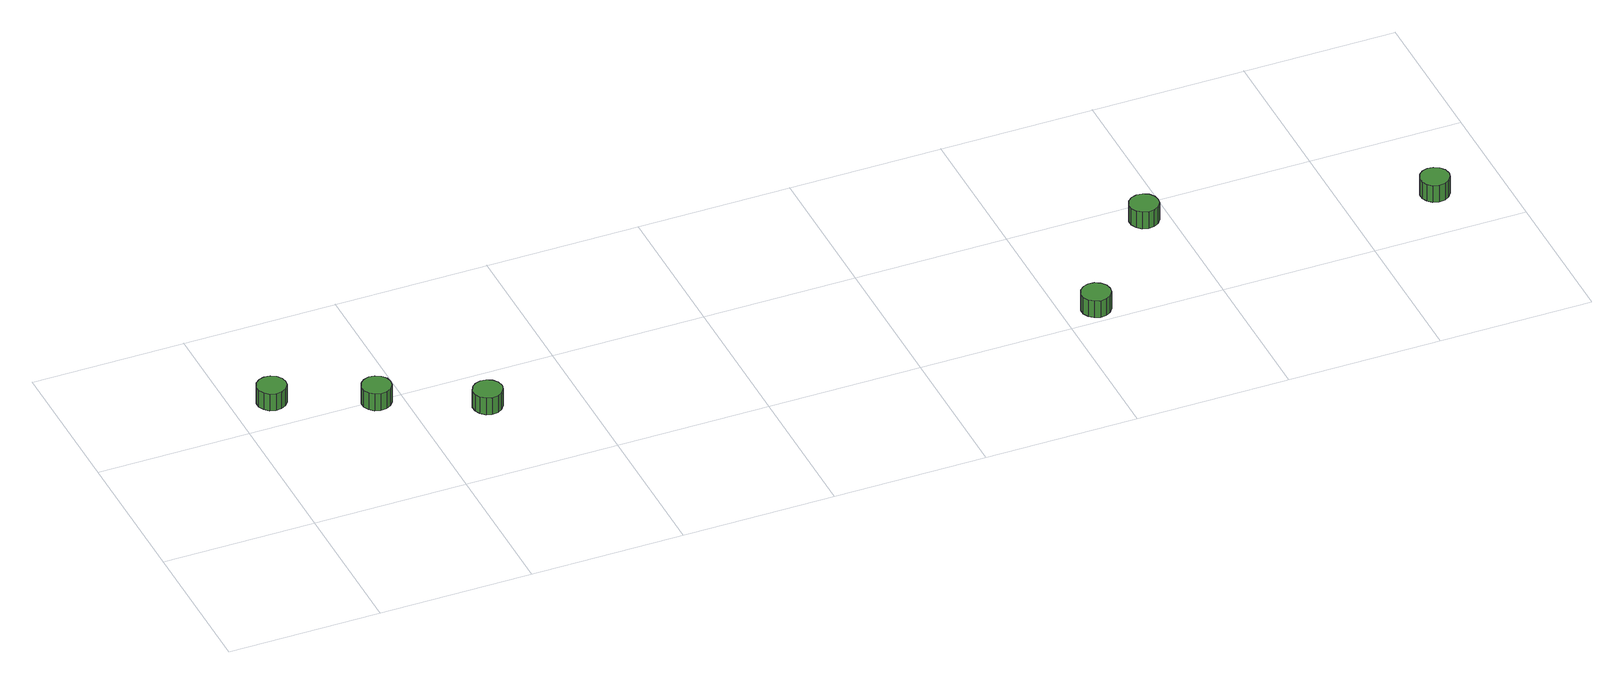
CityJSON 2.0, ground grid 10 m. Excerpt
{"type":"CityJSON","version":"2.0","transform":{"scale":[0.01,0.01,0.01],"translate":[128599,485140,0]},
"CityObjects":{
"tree1":{"type":"SolitaryVegetationObject","attributes":{"function":"something"},"geometry":[{"type":"MultiSurface","lod":"1","boundaries":[[[0,1,2,3,4,5,6,7,8,9,10,11,12,13,14]],[[15,16,17,18,19,20,21,22,23,24,25,26,27,28,29]],[[0,29,28,1]],[[1,28,27,2]],[[2,27,26,3]],[[3,26,25,4]],[[4,25,24,5]],[[5,24,23,6]],[[6,23,22,7]],[[7,22,21,8]],[[8,21,20,9]],[[9,20,19,10]],[[10,19,18,11]],[[11,18,17,12]],[[12,17,16,13]],[[13,16,15,14]],[[14,15,29,0]]]}]},
"tree2":{"type":"SolitaryVegetationObject","attributes":{"function":"something"},"geometry":[{"type":"MultiSurface","lod":"1","boundaries":[[[30,31,32,33,34,35,36,37,38,39,40,41,42,43,44]],[[45,46,47,48,49,50,51,52,53,54,55,56,57,58,59]],[[30,59,58,31]],[[31,58,57,32]],[[32,57,56,33]],[[33,56,55,34]],[[34,55,54,35]],[[35,54,53,36]],[[36,53,52,37]],[[37,52,51,38]],[[38,51,50,39]],[[39,50,49,40]],[[40,49,48,41]],[[41,48,47,42]],[[42,47,46,43]],[[43,46,45,44]],[[44,45,59,30]]]}]},
"tree3":{"type":"SolitaryVegetationObject","attributes":{"function":"something"},"geometry":[{"type":"MultiSurface","lod":"1","boundaries":[[[60,61,62,63,64,65,66,67,68,69,70,71,72,73,74]],[[75,76,77,78,79,80,81,82,83,84,85,86,87,88,89]],[[60,89,88,61]],[[61,88,87,62]],[[62,87,86,63]],[[63,86,85,64]],[[64,85,84,65]],[[65,84,83,66]],[[66,83,82,67]],[[67,82,81,68]],[[68,81,80,69]],[[69,80,79,70]],[[70,79,78,71]],[[71,78,77,72]],[[72,77,76,73]],[[73,76,75,74]],[[74,75,89,60]]]}]},
"tree4":{"type":"SolitaryVegetationObject","attributes":{"function":"something"},"geometry":[{"type":"MultiSurface","lod":"1","boundaries":[[[90,91,92,93,94,95,96,97,98,99,100,101,102,103,104]],[[105,106,107,108,109,110,111,112,113,114,115,116,117,118,119]],[[90,119,118,91]],[[91,118,117,92]],[[92,117,116,93]],[[93,116,115,94]],[[94,115,114,95]],[[95,114,113,96]],[[96,113,112,97]],[[97,112,111,98]],[[98,111,110,99]],[[99,110,109,100]],[[100,109,108,101]],[[101,108,107,102]],[[102,107,106,103]],[[103,106,105,104]],[[104,105,119,90]]]}]},
"tree5":{"type":"SolitaryVegetationObject","attributes":{"function":"something"},"geometry":[{"type":"MultiSurface","lod":"1","boundaries":[[[120,121,122,123,124,125,126,127,128,129,130,131,132,133,134]],[[135,136,137,138,139,140,141,142,143,144,145,146,147,148,149]],[[120,149,148,121]],[[121,148,147,122]],[[122,147,146,123]],[[123,146,145,124]],[[124,145,144,125]],[[125,144,143,126]],[[126,143,142,127]],[[127,142,141,128]],[[128,141,140,129]],[[129,140,139,130]],[[130,139,138,131]],[[131,138,137,132]],[[132,137,136,133]],[[133,136,135,134]],[[134,135,149,120]]]}]},
"tree6":{"type":"SolitaryVegetationObject","attributes":{"function":"something"},"geometry":[{"type":"MultiSurface","lod":"1","boundaries":[[[150,151,152,153,154,155,156,157,158,159,160,161,162,163,164]],[[165,166,167,168,169,170,171,172,173,174,175,176,177,178,179]],[[150,179,178,151]],[[151,178,177,152]],[[152,177,176,153]],[[153,176,175,154]],[[154,175,174,155]],[[155,174,173,156]],[[156,173,172,157]],[[157,172,171,158]],[[158,171,170,159]],[[159,170,169,160]],[[160,169,168,161]],[[161,168,167,162]],[[162,167,166,163]],[[163,166,165,164]],[[164,165,179,150]]]}]}
},
"vertices":[
[282,1094,302],[274,1133,302],[251,1164,302],[217,1184,302],[177,1188,302],[140,1176,302],[111,1150,302],[95,1114,302],[95,1074,302],[111,1038,302],[140,1012,302],[177,1000,302],[217,1004,302],[251,1024,302],[274,1056,302],[274,1056,177],[251,1024,177],[217,1004,177],[177,1000,177],[140,1012,177],[111,1038,177],[95,1074,177],[95,1114,177],[111,1150,177],[140,1176,177],[177,1188,177],[217,1184,177],[251,1164,177],[274,1133,177],[282,1094,177],
[853,813,326],[845,851,326],[822,883,326],[787,903,326],[748,907,326],[711,895,326],[682,868,326],[666,833,326],[666,793,326],[682,757,326],[711,731,326],[748,719,326],[787,723,326],[822,743,326],[845,774,326],[845,774,201],[822,743,201],[787,723,201],[748,719,201],[711,731,201],[682,757,201],[666,793,201],[666,833,201],[682,868,201],[711,895,201],[748,907,201],[787,903,201],[822,883,201],[845,851,201],[853,813,201],
[1458,509,325],[1449,548,325],[1426,580,325],[1392,599,325],[1353,603,325],[1316,591,325],[1286,565,325],[1270,529,325],[1270,490,325],[1286,454,325],[1316,427,325],[1353,415,325],[1392,419,325],[1426,439,325],[1449,471,325],[1449,471,200],[1426,439,200],[1392,419,200],[1353,415,200],[1316,427,200],[1286,454,200],[1270,490,200],[1270,529,200],[1286,565,200],[1316,591,200],[1353,603,200],[1392,599,200],[1426,580,200],[1449,548,200],[1458,509,200],
[5312,133,182],[5304,171,182],[5280,203,182],[5246,223,182],[5207,227,182],[5170,215,182],[5141,188,182],[5125,152,182],[5125,113,182],[5141,77,182],[5170,51,182],[5207,38,182],[5246,43,182],[5280,62,182],[5304,94,182],[5304,94,57],[5280,62,57],[5246,43,57],[5207,38,57],[5170,51,57],[5141,77,57],[5125,113,57],[5125,152,57],[5141,188,57],[5170,215,57],[5207,227,57],[5246,223,57],[5280,203,57],[5304,171,57],[5312,133,57],
[5936,841,189],[5927,880,189],[5904,912,189],[5870,931,189],[5831,935,189],[5794,923,189],[5764,897,189],[5748,861,189],[5748,822,189],[5764,786,189],[5794,759,189],[5831,747,189],[5870,751,189],[5904,771,189],[5927,803,189],[5927,803,64],[5904,771,64],[5870,751,64],[5831,747,64],[5794,759,64],[5764,786,64],[5748,822,64],[5748,861,64],[5764,897,64],[5794,923,64],[5831,935,64],[5870,931,64],[5904,912,64],[5927,880,64],[5936,841,64],
[7664,398,182],[7656,437,182],[7632,469,182],[7598,488,182],[7559,492,182],[7522,480,182],[7493,454,182],[7477,418,182],[7477,379,182],[7493,343,182],[7522,316,182],[7559,304,182],[7598,308,182],[7632,328,182],[7656,360,182],[7656,360,57],[7632,328,57],[7598,308,57],[7559,304,57],[7522,316,57],[7493,343,57],[7477,379,57],[7477,418,57],[7493,454,57],[7522,480,57],[7559,492,57],[7598,488,57],[7632,469,57],[7656,437,57],[7664,398,57]
]}
